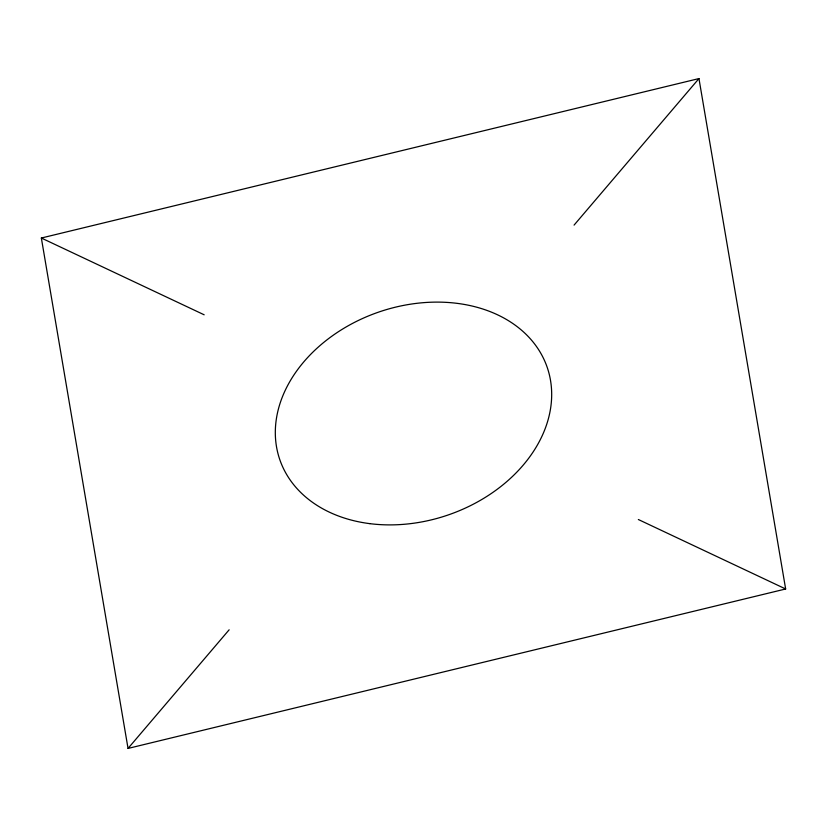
<?xml version="1.0" encoding="UTF-8"?>
<svg xmlns="http://www.w3.org/2000/svg" width="827" height="827" viewBox="0 0 827 827"><rect width="100%" height="100%" fill="white"/><g stroke="black" fill="none" stroke-linecap="round" stroke-linejoin="round"><path stroke-width="1.24" d="M128.04 748.425L785.65 588.979L698.96 78.575L41.35 238.021L128.04 748.425L229.141 629.802M574.072 225.109L698.96 78.575M41.35 238.021L204.166 314.798M638.341 519.511L785.65 588.979M369.886 523.656A141.448 107.231 -19.1 0 0 548.859 372.781A141.448 107.231 -19.1 0 0 321.755 344.063A141.448 107.231 -19.1 0 0 369.886 523.656"/></g></svg>
